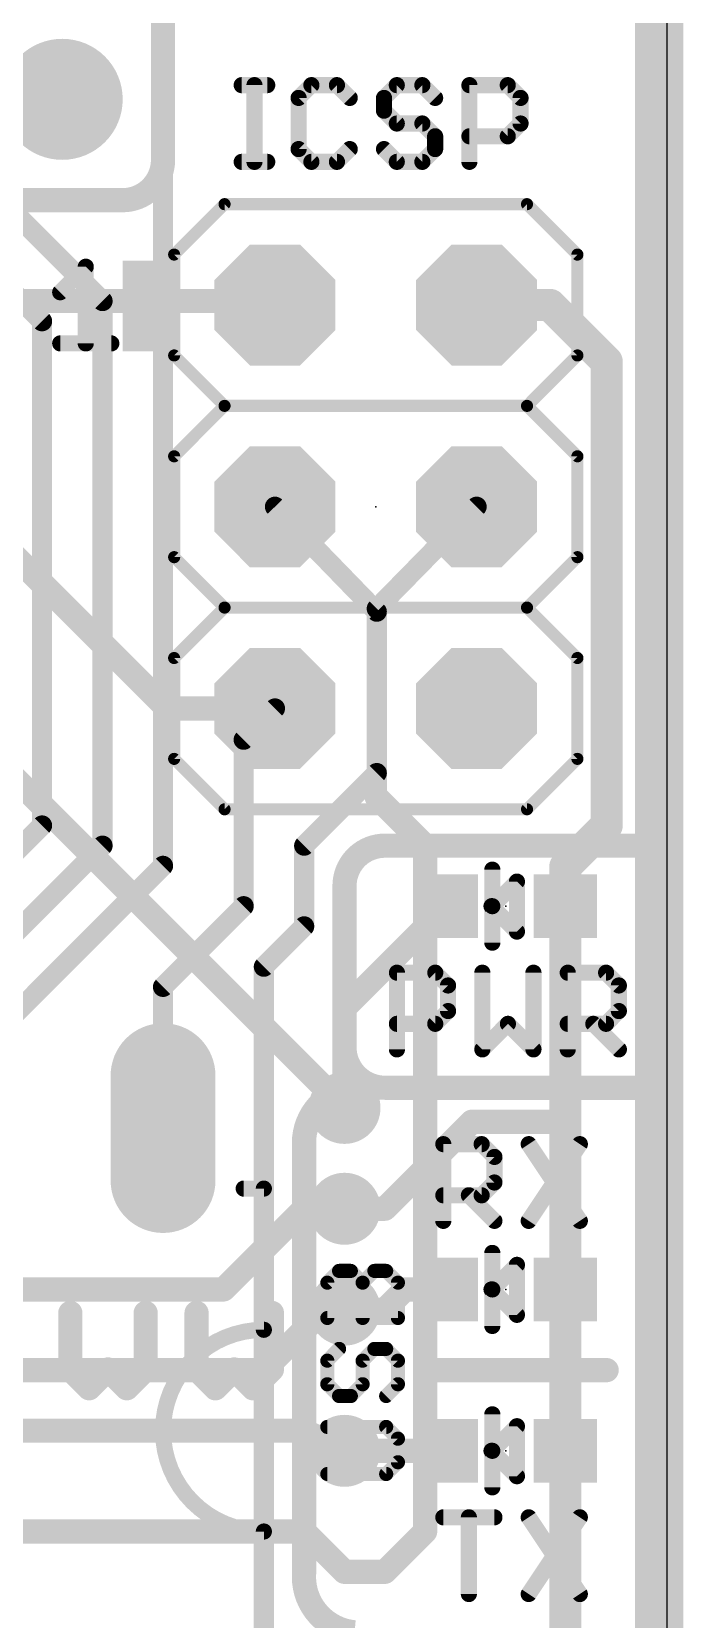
# Model space of a CAD drawing. Extents: x -0.08 to 2.71, y -0.01 to 2.11.
# Drawn here: x 2.385 to 2.708, y 0.547 to 1.334 of the extents above; entities that cross this region are included whole.
import ezdxf

# ---------------------------------------------------------------- set-up
doc = ezdxf.new("R2010")
doc.units = 0
for name, color, linetype in [('1', 14, 'CONTINUOUS'), ('16', 174, 'CONTINUOUS'), ('17', 94, 'CONTINUOUS'), ('18', 94, 'CONTINUOUS'), ('20', 178, 'CONTINUOUS'), ('21', 251, 'CONTINUOUS'), ('22', 2, 'CONTINUOUS'), ('23', 178, 'CONTINUOUS'), ('51', 54, 'CONTINUOUS')]:
    doc.layers.add(name, color=color, linetype=linetype)

# ---------------------------------------------------------------- blocks, each defined once
blk = doc.blocks.new('RECT')
blk.add_solid([(-0.5, -0.5), (0.5, -0.5), (-0.5, 0.5), (0.5, 0.5)])
blk = doc.blocks.new('LONGP100')
at = {"const_width": 1}
blk.add_lwpolyline([(-0.5, 0), (0.5, 0)], dxfattribs=at)
at = {"const_width": 0.5}
for points in [[(-0.5, 0.25, 1), (-0.5, -0.25)], [(0.5, -0.25, 1), (0.5, 0.25)]]:
    blk.add_lwpolyline(points, format="xyb", dxfattribs=at)
blk = doc.blocks.new('OCTAGONP')
at = {"const_width": 0.5}
blk.add_lwpolyline([(-0.25, -0.103553), (-0.25, 0.103553), (-0.103553, 0.25), (0.103553, 0.25), (0.25, 0.103553), (0.25, -0.103553), (0.103553, -0.25), (-0.103553, -0.25), (-0.25, -0.103553), (-0.25, 0.103553)], dxfattribs=at)
blk = doc.blocks.new('ROUNDV')
at = {"const_width": 0.5}
blk.add_lwpolyline([(0, -0.25, 1), (0, 0.25, 1), (0, -0.25)], format="xyb", dxfattribs=at)

msp = doc.modelspace()

# ---------------------------------------------------------------- linework, layer by layer
at = {"layer": '1'}
for points, const_width in [([(2.45, 1.84), (2.45, 0.92)], 0.01), ([(2.7, 1.5), (2.7, 0.2)], 0.016), ([(2.42, 1.2), (2.35, 1.27)], 0.01), ([(2.39, 1.19), (2.34, 1.24)], 0.01), ([(2.42, 0.93), (2.42, 1.2)], 0.01), ([(2.641969, 1.198031), (2.605512, 1.198031)], 0.016), ([(2.67, 1.17), (2.641969, 1.198031)], 0.016), ([(2.39, 0.94), (2.39, 1.19)], 0.01), ([(2.67, 0.94), (2.67, 1.17)], 0.016), ([(2.556, 1.046), (2.505512, 1.098031)], 0.01), ([(2.556, 0.966), (2.556, 1.046)], 0.01), ([(2.505512, 0.998031), (2.49, 0.98252)], 0.01), ([(2.49, 0.98252), (2.49, 0.9)], 0.01), ([(2.52, 0.93), (2.556, 0.966)], 0.01), ([(2.34, 0.89), (2.39, 0.94)], 0.01), ([(2.649528, 0.919528), (2.67, 0.94)], 0.016), ([(2.35, 0.86), (2.42, 0.93)], 0.01), ([(2.52, 0.89), (2.52, 0.93)], 0.01), ([(2.45, 0.92), (2.35, 0.82)], 0.01), ([(2.649528, 0.9), (2.649528, 0.919528)], 0.016), ([(2.54, 0.849528), (2.590472, 0.9)], 0.012), ([(2.649528, 0.793138), (2.649528, 0.9)], 0.016), ([(2.49, 0.9), (2.45, 0.86)], 0.01), ([(2.5, 0.87), (2.52, 0.89)], 0.01), ([(2.5, 0.43), (2.5, 0.87)], 0.01), ([(2.45, 0.86), (2.45, 0.79)], 0.01), ([(2.54, 0.8), (2.54, 0.849528)], 0.012), ([(2.56, 0.75), (2.603138, 0.793138)], 0.012), ([(2.603138, 0.793138), (2.649528, 0.793138)], 0.012), ([(2.649528, 0.793138), (2.649528, 0.71)], 0.016), ([(2.54, 0.75), (2.56, 0.75)], 0.012), ([(2.649528, 0.71), (2.649528, 0.63)], 0.016), ([(2.56, 0.7), (2.57, 0.71)], 0.012), ([(2.57, 0.71), (2.590472, 0.71)], 0.012), ([(2.54, 0.7), (2.56, 0.7)], 0.012), ([(2.649528, 0.63), (2.649528, 0.45)], 0.016), ([(2.54, 0.63), (2.590472, 0.63)], 0.012)]:
    msp.add_lwpolyline(points, dxfattribs=dict(at, const_width=const_width))
for points, const_width in [([(2.4225, 1.2, 1), (2.4175, 1.2)], 0.005), ([(2.418232, 1.198232, 1), (2.421768, 1.201768)], 0.005), ([(2.605512, 1.202031, 1), (2.605512, 1.194031)], 0.008), ([(2.644797, 1.20086, 1), (2.63914, 1.195203)], 0.008), ([(2.641969, 1.194031, 1), (2.641969, 1.202031)], 0.008), ([(2.3925, 1.19, 1), (2.3875, 1.19)], 0.005), ([(2.388232, 1.188232, 1), (2.391768, 1.191768)], 0.005), ([(2.674, 1.17, 1), (2.666, 1.17)], 0.008), ([(2.667172, 1.167172, 1), (2.672828, 1.172828)], 0.008), ([(2.507306, 1.099772, 1), (2.503718, 1.096291)], 0.005), ([(2.5585, 1.046, 1), (2.5535, 1.046)], 0.005), ([(2.554206, 1.044259, 1), (2.557794, 1.047741)], 0.005), ([(2.50728, 0.996264, 1), (2.503744, 0.999799)], 0.005), ([(2.4925, 0.98252, 1), (2.4875, 0.98252)], 0.005), ([(2.488232, 0.984287, 1), (2.491768, 0.980752)], 0.005), ([(2.5535, 0.966, 1), (2.5585, 0.966)], 0.005), ([(2.557768, 0.964232, 1), (2.554232, 0.967768)], 0.005), ([(2.391768, 0.938232, 1), (2.388232, 0.941768)], 0.005), ([(2.672828, 0.937172, 1), (2.667172, 0.942828)], 0.008), ([(2.3875, 0.94, 1), (2.3925, 0.94)], 0.005), ([(2.666, 0.94, 1), (2.674, 0.94)], 0.008), ([(2.4175, 0.93, 1), (2.4225, 0.93)], 0.005), ([(2.421768, 0.928232, 1), (2.418232, 0.931768)], 0.005), ([(2.5225, 0.93, 1), (2.5175, 0.93)], 0.005), ([(2.518232, 0.931768, 1), (2.521768, 0.928232)], 0.005), ([(2.4475, 0.92, 1), (2.4525, 0.92)], 0.005), ([(2.451768, 0.918232, 1), (2.448232, 0.921768)], 0.005), ([(2.646699, 0.922356, 1), (2.652356, 0.916699)], 0.008), ([(2.653528, 0.919528, 1), (2.645528, 0.919528)], 0.008), ([(2.592594, 0.897879, 1), (2.588351, 0.902121)], 0.006), ([(2.653528, 0.9, 1), (2.645528, 0.9)], 0.008), ([(2.4875, 0.9, 1), (2.4925, 0.9)], 0.005), ([(2.491768, 0.898232, 1), (2.488232, 0.901768)], 0.005), ([(2.645528, 0.9, 1), (2.653528, 0.9)], 0.008), ([(2.5175, 0.89, 1), (2.5225, 0.89)], 0.005), ([(2.521768, 0.888232, 1), (2.518232, 0.891768)], 0.005), ([(2.5025, 0.87, 1), (2.4975, 0.87)], 0.005), ([(2.498232, 0.871768, 1), (2.501768, 0.868232)], 0.005), ([(2.4525, 0.86, 1), (2.4475, 0.86)], 0.005), ([(2.448232, 0.861768, 1), (2.451768, 0.858232)], 0.005), ([(2.543, 0.849528, 1), (2.537, 0.849528)], 0.006), ([(2.537879, 0.851649, 1), (2.542121, 0.847406)], 0.006), ([(2.537, 0.8, 1), (2.543, 0.8)], 0.006), ([(2.603138, 0.796138, 1), (2.603138, 0.790138)], 0.006), ([(2.605259, 0.791016, 1), (2.601016, 0.795259)], 0.006), ([(2.653528, 0.793138, 1), (2.645528, 0.793138)], 0.008), ([(2.645528, 0.793138, 1), (2.653528, 0.793138)], 0.008), ([(2.649528, 0.790138, 1), (2.649528, 0.796138)], 0.006), ([(2.4475, 0.79, 1), (2.4525, 0.79)], 0.005), ([(2.54, 0.753, 1), (2.54, 0.747)], 0.006), ([(2.56, 0.747, 1), (2.56, 0.753)], 0.006), ([(2.557879, 0.752121, 1), (2.562121, 0.747879)], 0.006), ([(2.653528, 0.71, 1), (2.645528, 0.71)], 0.008), ([(2.57, 0.713, 1), (2.57, 0.707)], 0.006), ([(2.572121, 0.707879, 1), (2.567879, 0.712121)], 0.006), ([(2.590472, 0.707, 1), (2.590472, 0.713)], 0.006), ([(2.645528, 0.71, 1), (2.653528, 0.71)], 0.008), ([(2.54, 0.703, 1), (2.54, 0.697)], 0.006), ([(2.557879, 0.702121, 1), (2.562121, 0.697879)], 0.006), ([(2.56, 0.697, 1), (2.56, 0.703)], 0.006), ([(2.653528, 0.63, 1), (2.645528, 0.63)], 0.008), ([(2.54, 0.633, 1), (2.54, 0.627)], 0.006), ([(2.590472, 0.627, 1), (2.590472, 0.633)], 0.006), ([(2.645528, 0.63, 1), (2.653528, 0.63)], 0.008)]:
    msp.add_lwpolyline(points, format="xyb", dxfattribs=dict(at, const_width=const_width))
at = {"layer": '16'}
for points, const_width in [([(2.7, 1.5), (2.7, 0.2)], 0.016), ([(2.2, 1.2), (2.503543, 1.2)], 0.012), ([(2.503543, 1.2), (2.505512, 1.198031)], 0.012), ([(2.32, 1.13), (2.451969, 0.998031)], 0.012), ([(2.556, 1.04752), (2.605512, 1.098031)], 0.01), ([(2.556, 0.954), (2.556, 1.04752)], 0.01), ([(2.34, 1), (2.54, 0.8)], 0.012), ([(2.451969, 0.998031), (2.505512, 0.998031)], 0.012), ([(2.58, 0.93), (2.556, 0.954)], 0.012), ([(2.58, 0.59), (2.58, 0.93)], 0.012), ([(2.48, 0.71), (2.52, 0.75)], 0.012), ([(2.52, 0.75), (2.54, 0.75)], 0.012), ([(2.33, 0.71), (2.48, 0.71)], 0.012), ([(2.5, 0.67), (2.53, 0.7)], 0.012), ([(2.53, 0.7), (2.54, 0.7)], 0.012), ([(2.23, 0.67), (2.5, 0.67)], 0.012), ([(2.26, 0.64), (2.52, 0.64)], 0.012), ([(2.52, 0.64), (2.54, 0.63)], 0.012), ([(2.31, 0.59), (2.52, 0.59)], 0.012), ([(2.52, 0.59), (2.54, 0.57)], 0.012), ([(2.56, 0.57), (2.58, 0.59)], 0.012), ([(2.54, 0.57), (2.56, 0.57)], 0.012)]:
    msp.add_lwpolyline(points, dxfattribs=dict(at, const_width=const_width))
for points, const_width in [([(2.505665, 1.202121, 1), (2.501422, 1.197879)], 0.006), ([(2.503543, 1.197, 1), (2.503543, 1.203)], 0.006), ([(2.50339, 1.19591, 1), (2.507633, 1.200153)], 0.006), ([(2.607297, 1.096281, 1), (2.603726, 1.099782)], 0.005), ([(2.5585, 1.04752, 1), (2.5535, 1.04752)], 0.005), ([(2.554215, 1.04927, 1), (2.557785, 1.04577)], 0.005), ([(2.451969, 1.001031, 1), (2.451969, 0.995031)], 0.006), ([(2.449847, 0.99591, 1), (2.45409, 1.000153)], 0.006), ([(2.505512, 0.995031, 1), (2.505512, 1.001031)], 0.006), ([(2.558121, 0.956121, 1), (2.553879, 0.951879)], 0.006), ([(2.5535, 0.954, 1), (2.5585, 0.954)], 0.005), ([(2.583, 0.93, 1), (2.577, 0.93)], 0.006), ([(2.577879, 0.927879, 1), (2.582121, 0.932121)], 0.006), ([(2.537879, 0.797879, 1), (2.542121, 0.802121)], 0.006), ([(2.52, 0.753, 1), (2.52, 0.747)], 0.006), ([(2.522121, 0.747879, 1), (2.517879, 0.752121)], 0.006), ([(2.54, 0.747, 1), (2.54, 0.753)], 0.006), ([(2.477879, 0.712121, 1), (2.482121, 0.707879)], 0.006), ([(2.48, 0.707, 1), (2.48, 0.713)], 0.006), ([(2.53, 0.703, 1), (2.53, 0.697)], 0.006), ([(2.532121, 0.697879, 1), (2.527879, 0.702121)], 0.006), ([(2.54, 0.697, 1), (2.54, 0.703)], 0.006), ([(2.497879, 0.672121, 1), (2.502121, 0.667879)], 0.006), ([(2.5, 0.667, 1), (2.5, 0.673)], 0.006), ([(2.521342, 0.642683, 1), (2.518658, 0.637317)], 0.006), ([(2.52, 0.637, 1), (2.52, 0.643)], 0.006), ([(2.538658, 0.627317, 1), (2.541342, 0.632683)], 0.006), ([(2.522121, 0.592121, 1), (2.517879, 0.587879)], 0.006), ([(2.52, 0.587, 1), (2.52, 0.593)], 0.006), ([(2.577, 0.59, 1), (2.583, 0.59)], 0.006), ([(2.582121, 0.587879, 1), (2.577879, 0.592121)], 0.006), ([(2.54, 0.573, 1), (2.54, 0.567)], 0.006), ([(2.537879, 0.567879, 1), (2.542121, 0.572121)], 0.006), ([(2.557879, 0.572121, 1), (2.562121, 0.567879)], 0.006), ([(2.56, 0.567, 1), (2.56, 0.573)], 0.006)]:
    msp.add_lwpolyline(points, format="xyb", dxfattribs=dict(at, const_width=const_width))
at = {"layer": '20'}
msp.add_line((2.7, 0.2), (2.7, 1.5), dxfattribs=at)
at = {"layer": '21'}
for points, const_width in [([(2.69, 1.48), (2.69, 0.93)], 0.012), ([(2.489, 1.307032), (2.501677, 1.307032)], 0.008), ([(2.495339, 1.269), (2.495339, 1.307032)], 0.008), ([(2.523576, 1.307032), (2.517237, 1.300694)], 0.008), ([(2.536254, 1.307032), (2.523576, 1.307032)], 0.008), ([(2.542592, 1.300694), (2.536254, 1.307032)], 0.008), ([(2.565932, 1.307032), (2.559594, 1.300694)], 0.008), ([(2.57861, 1.307032), (2.565932, 1.307032)], 0.008), ([(2.584949, 1.300694), (2.57861, 1.307032)], 0.008), ([(2.60195, 1.269), (2.60195, 1.307032)], 0.008), ([(2.60195, 1.307032), (2.620966, 1.307032)], 0.008), ([(2.620966, 1.307032), (2.627305, 1.300694)], 0.008), ([(2.517237, 1.300694), (2.517237, 1.275339)], 0.008), ([(2.559594, 1.300694), (2.559594, 1.294355)], 0.008), ([(2.627305, 1.300694), (2.627305, 1.288016)], 0.008), ([(2.559594, 1.294355), (2.565932, 1.288016)], 0.008), ([(2.565932, 1.288016), (2.57861, 1.288016)], 0.008), ([(2.57861, 1.288016), (2.584949, 1.281677)], 0.008), ([(2.627305, 1.288016), (2.620966, 1.281677)], 0.008), ([(2.584949, 1.281677), (2.584949, 1.275339)], 0.008), ([(2.620966, 1.281677), (2.60195, 1.281677)], 0.008), ([(2.517237, 1.275339), (2.523576, 1.269)], 0.008), ([(2.536254, 1.269), (2.542592, 1.275339)], 0.008), ([(2.565932, 1.269), (2.559594, 1.275339)], 0.008), ([(2.584949, 1.275339), (2.57861, 1.269)], 0.008), ([(2.489, 1.269), (2.501677, 1.269)], 0.008), ([(2.523576, 1.269), (2.536254, 1.269)], 0.008), ([(2.57861, 1.269), (2.565932, 1.269)], 0.008), ([(2.480512, 1.248031), (2.455512, 1.223031)], 0.006), ([(2.480512, 1.248031), (2.630512, 1.248031)], 0.006), ([(2.630512, 1.248031), (2.655512, 1.223031)], 0.006), ([(2.399, 1.204355), (2.411677, 1.217032)], 0.008), ([(2.411677, 1.217032), (2.411677, 1.179)], 0.008), ([(2.455512, 1.223031), (2.455512, 1.173031)], 0.006), ([(2.655512, 1.223031), (2.655512, 1.173031)], 0.006), ([(2.399, 1.179), (2.424355, 1.179)], 0.008), ([(2.455512, 1.173031), (2.480512, 1.148031)], 0.006), ([(2.655512, 1.173031), (2.630512, 1.148031)], 0.006), ([(2.480512, 1.148031), (2.455512, 1.123031)], 0.006), ([(2.630512, 1.148031), (2.480512, 1.148031)], 0.006), ([(2.630512, 1.148031), (2.655512, 1.123031)], 0.006), ([(2.455512, 1.123031), (2.455512, 1.073031)], 0.006), ([(2.655512, 1.123031), (2.655512, 1.073031)], 0.006), ([(2.455512, 1.073031), (2.480512, 1.048031)], 0.006), ([(2.655512, 1.073031), (2.630512, 1.048031)], 0.006), ([(2.480512, 1.048031), (2.455512, 1.023031)], 0.006), ([(2.630512, 1.048031), (2.480512, 1.048031)], 0.006), ([(2.630512, 1.048031), (2.655512, 1.023031)], 0.006), ([(2.455512, 1.023031), (2.455512, 0.973031)], 0.006), ([(2.655512, 1.023031), (2.655512, 0.973031)], 0.006), ([(2.455512, 0.973031), (2.480512, 0.948031)], 0.006), ([(2.655512, 0.973031), (2.630512, 0.948031)], 0.006), ([(2.630512, 0.948031), (2.480512, 0.948031)], 0.006), ([(2.56, 0.93), (2.69, 0.93)], 0.012), ([(2.69, 0.93), (2.69, 0.81)], 0.012), ([(2.613307, 0.91811), (2.613307, 0.9)], 0.008), ([(2.54, 0.83), (2.54, 0.91)], 0.012), ([(2.613307, 0.9), (2.625512, 0.912205)], 0.008), ([(2.625512, 0.887402), (2.625512, 0.912205)], 0.008), ([(2.612913, 0.9), (2.625512, 0.887402)], 0.008), ([(2.613307, 0.88189), (2.613307, 0.9)], 0.008), ([(2.566, 0.829), (2.566, 0.867032)], 0.008), ([(2.566, 0.867032), (2.585016, 0.867032)], 0.008), ([(2.585016, 0.867032), (2.591355, 0.860694)], 0.008), ([(2.608356, 0.867032), (2.608356, 0.829)], 0.008), ([(2.633711, 0.829), (2.633711, 0.867032)], 0.008), ([(2.650712, 0.829), (2.650712, 0.867032)], 0.008), ([(2.650712, 0.867032), (2.669729, 0.867032)], 0.008), ([(2.669729, 0.867032), (2.676067, 0.860694)], 0.008), ([(2.591355, 0.860694), (2.591355, 0.848016)], 0.008), ([(2.676067, 0.860694), (2.676067, 0.848016)], 0.008), ([(2.591355, 0.848016), (2.585016, 0.841677)], 0.008), ([(2.676067, 0.848016), (2.669729, 0.841677)], 0.008), ([(2.585016, 0.841677), (2.566, 0.841677)], 0.008), ([(2.608356, 0.829), (2.621034, 0.841677)], 0.008), ([(2.621034, 0.841677), (2.633711, 0.829)], 0.008), ([(2.669729, 0.841677), (2.650712, 0.841677)], 0.008), ([(2.66339, 0.841677), (2.676067, 0.829)], 0.008), ([(2.69, 0.81), (2.56, 0.81)], 0.012), ([(2.69, 0.81), (2.69, 0.54)], 0.012), ([(2.52, 0.57), (2.52, 0.785)], 0.012), ([(2.589, 0.744), (2.589, 0.782032)], 0.008), ([(2.589, 0.782032), (2.608016, 0.782032)], 0.008), ([(2.608016, 0.782032), (2.614355, 0.775694)], 0.008), ([(2.614355, 0.775694), (2.614355, 0.763016)], 0.008), ([(2.631356, 0.782032), (2.656711, 0.744)], 0.008), ([(2.656711, 0.782032), (2.631356, 0.744)], 0.008), ([(2.5, 0.76), (2.49, 0.76)], 0.008), ([(2.5, 0.69), (2.5, 0.76)], 0.008), ([(2.614355, 0.763016), (2.608016, 0.756677)], 0.008), ([(2.608016, 0.756677), (2.589, 0.756677)], 0.008), ([(2.601677, 0.756677), (2.614355, 0.744)], 0.008), ([(2.613307, 0.72811), (2.613307, 0.71)], 0.008), ([(2.613307, 0.71), (2.625512, 0.722205)], 0.008), ([(2.625512, 0.697402), (2.625512, 0.722205)], 0.008), ([(2.53147, 0.713361), (2.537308, 0.719199)], 0.007), ([(2.53147, 0.695846), (2.53147, 0.713361)], 0.007), ([(2.537308, 0.719199), (2.543147, 0.719199)], 0.007), ([(2.543147, 0.719199), (2.548985, 0.713361)], 0.007), ([(2.548985, 0.713361), (2.554823, 0.719199)], 0.007), ([(2.548985, 0.695846), (2.548985, 0.713361)], 0.007), ([(2.554823, 0.719199), (2.560662, 0.719199)], 0.007), ([(2.560662, 0.719199), (2.5665, 0.713361)], 0.007), ([(2.5665, 0.713361), (2.5665, 0.695846)], 0.007), ([(2.612913, 0.71), (2.625512, 0.697402)], 0.008), ([(2.613307, 0.69189), (2.613307, 0.71)], 0.008), ([(2.5665, 0.695846), (2.53147, 0.695846)], 0.007), ([(2.537308, 0.680526), (2.53147, 0.674688)], 0.007), ([(2.53147, 0.674688), (2.53147, 0.663011)], 0.007), ([(2.548985, 0.674688), (2.554823, 0.680526)], 0.007), ([(2.548985, 0.663011), (2.548985, 0.674688)], 0.007), ([(2.554823, 0.680526), (2.560662, 0.680526)], 0.007), ([(2.560662, 0.680526), (2.5665, 0.674688)], 0.007), ([(2.5665, 0.674688), (2.5665, 0.663011)], 0.007), ([(2.58, 0.67), (2.67, 0.67)], 0.012), ([(2.53147, 0.663011), (2.537308, 0.657173)], 0.007), ([(2.543147, 0.657173), (2.548985, 0.663011)], 0.007), ([(2.5665, 0.663011), (2.560662, 0.657173)], 0.007), ([(2.537308, 0.657173), (2.543147, 0.657173)], 0.007), ([(2.560662, 0.641853), (2.53147, 0.641853)], 0.007), ([(2.5665, 0.636015), (2.560662, 0.641853)], 0.007), ([(2.613307, 0.64811), (2.613307, 0.63)], 0.008), ([(2.613307, 0.63), (2.625512, 0.642205)], 0.008), ([(2.625512, 0.617402), (2.625512, 0.642205)], 0.008), ([(2.5665, 0.624338), (2.5665, 0.636015)], 0.007), ([(2.612913, 0.63), (2.625512, 0.617402)], 0.008), ([(2.613307, 0.61189), (2.613307, 0.63)], 0.008), ([(2.53147, 0.6185), (2.560662, 0.6185)], 0.007), ([(2.560662, 0.6185), (2.5665, 0.624338)], 0.007), ([(2.589, 0.597032), (2.614355, 0.597032)], 0.008), ([(2.601677, 0.559), (2.601677, 0.597032)], 0.008), ([(2.631356, 0.597032), (2.656711, 0.559)], 0.008), ([(2.656711, 0.597032), (2.631356, 0.559)], 0.008), ([(2.5, 0.52), (2.5, 0.59)], 0.008)]:
    msp.add_lwpolyline(points, dxfattribs=dict(at, const_width=const_width))
for points, const_width in [([(2.489, 1.309032, 1), (2.489, 1.305032)], 0.004), ([(2.497339, 1.307032, 1), (2.493339, 1.307032)], 0.004), ([(2.501677, 1.305032, 1), (2.501677, 1.309032)], 0.004), ([(2.523576, 1.309032, 1), (2.523576, 1.305032)], 0.004), ([(2.52499, 1.305618, 1), (2.522162, 1.308447)], 0.004), ([(2.537668, 1.308447, 1), (2.534839, 1.305618)], 0.004), ([(2.536254, 1.305032, 1), (2.536254, 1.309032)], 0.004), ([(2.565932, 1.309032, 1), (2.565932, 1.305032)], 0.004), ([(2.567347, 1.305618, 1), (2.564518, 1.308447)], 0.004), ([(2.580024, 1.308447, 1), (2.577196, 1.305618)], 0.004), ([(2.57861, 1.305032, 1), (2.57861, 1.309032)], 0.004), ([(2.60395, 1.307032, 1), (2.59995, 1.307032)], 0.004), ([(2.60195, 1.309032, 1), (2.60195, 1.305032)], 0.004), ([(2.62238, 1.308447, 1), (2.619552, 1.305618)], 0.004), ([(2.620966, 1.305032, 1), (2.620966, 1.309032)], 0.004), ([(2.519237, 1.300694, 1), (2.515237, 1.300694)], 0.004), ([(2.515823, 1.302108, 1), (2.518652, 1.299279)], 0.004), ([(2.541178, 1.299279, 1), (2.544007, 1.302108)], 0.004), ([(2.558179, 1.302108, 1), (2.561008, 1.299279)], 0.004), ([(2.561594, 1.300694, 1), (2.557594, 1.300694)], 0.004), ([(2.583534, 1.299279, 1), (2.586363, 1.302108)], 0.004), ([(2.629305, 1.300694, 1), (2.625305, 1.300694)], 0.004), ([(2.625891, 1.299279, 1), (2.628719, 1.302108)], 0.004), ([(2.561008, 1.295769, 1), (2.558179, 1.292941)], 0.004), ([(2.557594, 1.294355, 1), (2.561594, 1.294355)], 0.004), ([(2.565932, 1.290016, 1), (2.565932, 1.286016)], 0.004), ([(2.564518, 1.286602, 1), (2.567347, 1.28943)], 0.004), ([(2.580024, 1.28943, 1), (2.577196, 1.286602)], 0.004), ([(2.57861, 1.286016, 1), (2.57861, 1.290016)], 0.004), ([(2.628719, 1.286602, 1), (2.625891, 1.28943)], 0.004), ([(2.586949, 1.281677, 1), (2.582949, 1.281677)], 0.004), ([(2.583534, 1.280263, 1), (2.586363, 1.283092)], 0.004), ([(2.60195, 1.283677, 1), (2.60195, 1.279677)], 0.004), ([(2.619552, 1.283092, 1), (2.62238, 1.280263)], 0.004), ([(2.620966, 1.279677, 1), (2.620966, 1.283677)], 0.004), ([(2.625305, 1.288016, 1), (2.629305, 1.288016)], 0.004), ([(2.518652, 1.276753, 1), (2.515823, 1.273924)], 0.004), ([(2.515237, 1.275339, 1), (2.519237, 1.275339)], 0.004), ([(2.544007, 1.273924, 1), (2.541178, 1.276753)], 0.004), ([(2.561008, 1.276753, 1), (2.558179, 1.273924)], 0.004), ([(2.582949, 1.275339, 1), (2.586949, 1.275339)], 0.004), ([(2.586363, 1.273924, 1), (2.583534, 1.276753)], 0.004), ([(2.489, 1.271, 1), (2.489, 1.267)], 0.004), ([(2.493339, 1.269, 1), (2.497339, 1.269)], 0.004), ([(2.501677, 1.267, 1), (2.501677, 1.271)], 0.004), ([(2.523576, 1.271, 1), (2.523576, 1.267)], 0.004), ([(2.522162, 1.267586, 1), (2.52499, 1.270414)], 0.004), ([(2.534839, 1.270414, 1), (2.537668, 1.267586)], 0.004), ([(2.536254, 1.267, 1), (2.536254, 1.271)], 0.004), ([(2.565932, 1.271, 1), (2.565932, 1.267)], 0.004), ([(2.564518, 1.267586, 1), (2.567347, 1.270414)], 0.004), ([(2.577196, 1.270414, 1), (2.580024, 1.267586)], 0.004), ([(2.57861, 1.267, 1), (2.57861, 1.271)], 0.004), ([(2.59995, 1.269, 1), (2.60395, 1.269)], 0.004), ([(2.480512, 1.249531, 1), (2.480512, 1.246531)], 0.003), ([(2.481572, 1.246971, 1), (2.479451, 1.249092)], 0.003), ([(2.631572, 1.249092, 1), (2.629451, 1.246971)], 0.003), ([(2.630512, 1.246531, 1), (2.630512, 1.249531)], 0.003), ([(2.413677, 1.217032, 1), (2.409677, 1.217032)], 0.004), ([(2.413092, 1.215618, 1), (2.410263, 1.218447)], 0.004), ([(2.457012, 1.223031, 1), (2.454012, 1.223031)], 0.003), ([(2.454451, 1.224092, 1), (2.456572, 1.221971)], 0.003), ([(2.657012, 1.223031, 1), (2.654012, 1.223031)], 0.003), ([(2.654451, 1.221971, 1), (2.656572, 1.224092)], 0.003), ([(2.397586, 1.205769, 1), (2.400414, 1.202941)], 0.004), ([(2.399, 1.181, 1), (2.399, 1.177)], 0.004), ([(2.409677, 1.179, 1), (2.413677, 1.179)], 0.004), ([(2.424355, 1.177, 1), (2.424355, 1.181)], 0.004), ([(2.456572, 1.174092, 1), (2.454451, 1.171971)], 0.003), ([(2.454012, 1.173031, 1), (2.457012, 1.173031)], 0.003), ([(2.654012, 1.173031, 1), (2.657012, 1.173031)], 0.003), ([(2.656572, 1.171971, 1), (2.654451, 1.174092)], 0.003), ([(2.480512, 1.149531, 1), (2.480512, 1.146531)], 0.003), ([(2.481572, 1.146971, 1), (2.479451, 1.149092)], 0.003), ([(2.479451, 1.146971, 1), (2.481572, 1.149092)], 0.003), ([(2.631572, 1.149092, 1), (2.629451, 1.146971)], 0.003), ([(2.629451, 1.149092, 1), (2.631572, 1.146971)], 0.003), ([(2.630512, 1.146531, 1), (2.630512, 1.149531)], 0.003), ([(2.457012, 1.123031, 1), (2.454012, 1.123031)], 0.003), ([(2.454451, 1.124092, 1), (2.456572, 1.121971)], 0.003), ([(2.657012, 1.123031, 1), (2.654012, 1.123031)], 0.003), ([(2.654451, 1.121971, 1), (2.656572, 1.124092)], 0.003), ([(2.456572, 1.074092, 1), (2.454451, 1.071971)], 0.003), ([(2.454012, 1.073031, 1), (2.457012, 1.073031)], 0.003), ([(2.654012, 1.073031, 1), (2.657012, 1.073031)], 0.003), ([(2.656572, 1.071971, 1), (2.654451, 1.074092)], 0.003), ([(2.480512, 1.049531, 1), (2.480512, 1.046531)], 0.003), ([(2.481572, 1.046971, 1), (2.479451, 1.049092)], 0.003), ([(2.479451, 1.046971, 1), (2.481572, 1.049092)], 0.003), ([(2.631572, 1.049092, 1), (2.629451, 1.046971)], 0.003), ([(2.629451, 1.049092, 1), (2.631572, 1.046971)], 0.003), ([(2.630512, 1.046531, 1), (2.630512, 1.049531)], 0.003), ([(2.457012, 1.023031, 1), (2.454012, 1.023031)], 0.003), ([(2.454451, 1.024092, 1), (2.456572, 1.021971)], 0.003), ([(2.657012, 1.023031, 1), (2.654012, 1.023031)], 0.003), ([(2.654451, 1.021971, 1), (2.656572, 1.024092)], 0.003), ([(2.456572, 0.974092, 1), (2.454451, 0.971971)], 0.003), ([(2.656572, 0.971971, 1), (2.654451, 0.974092)], 0.003), ([(2.454012, 0.973031, 1), (2.457012, 0.973031)], 0.003), ([(2.654012, 0.973031, 1), (2.657012, 0.973031)], 0.003), ([(2.480512, 0.949531, 1), (2.480512, 0.946531)], 0.003), ([(2.479451, 0.946971, 1), (2.481572, 0.949092)], 0.003), ([(2.629451, 0.949092, 1), (2.631572, 0.946971)], 0.003), ([(2.630512, 0.946531, 1), (2.630512, 0.949531)], 0.003), ([(2.56, 0.93, 0.414214), (2.54, 0.91)], 0.012), ([(2.56, 0.933, 1), (2.56, 0.927)], 0.006), ([(2.56, 0.927, 1), (2.56, 0.933)], 0.006), ([(2.693, 0.93, 1), (2.687, 0.93)], 0.006), ([(2.687, 0.93, 1), (2.693, 0.93)], 0.006), ([(2.69, 0.927, 1), (2.69, 0.933)], 0.006), ([(2.615307, 0.91811, 1), (2.611307, 0.91811)], 0.004), ([(2.543, 0.91, 1), (2.537, 0.91)], 0.006), ([(2.537, 0.91, 1), (2.543, 0.91)], 0.006), ([(2.627512, 0.912205, 1), (2.623512, 0.912205)], 0.004), ([(2.626926, 0.910791, 1), (2.624098, 0.913619)], 0.004), ([(2.614328, 0.901414, 1), (2.611499, 0.898586)], 0.004), ([(2.615307, 0.9, 1), (2.611307, 0.9)], 0.004), ([(2.611893, 0.901414, 1), (2.614721, 0.898586)], 0.004), ([(2.611307, 0.9, 1), (2.615307, 0.9)], 0.004), ([(2.623512, 0.887402, 1), (2.627512, 0.887402)], 0.004), ([(2.624098, 0.885987, 1), (2.626926, 0.888816)], 0.004), ([(2.611307, 0.88189, 1), (2.615307, 0.88189)], 0.004), ([(2.568, 0.867032, 1), (2.564, 0.867032)], 0.004), ([(2.566, 0.869032, 1), (2.566, 0.865032)], 0.004), ([(2.58643, 0.868447, 1), (2.583602, 0.865618)], 0.004), ([(2.585016, 0.865032, 1), (2.585016, 0.869032)], 0.004), ([(2.610356, 0.867032, 1), (2.606356, 0.867032)], 0.004), ([(2.635711, 0.867032, 1), (2.631711, 0.867032)], 0.004), ([(2.652712, 0.867032, 1), (2.648712, 0.867032)], 0.004), ([(2.650712, 0.869032, 1), (2.650712, 0.865032)], 0.004), ([(2.671143, 0.868447, 1), (2.668314, 0.865618)], 0.004), ([(2.669729, 0.865032, 1), (2.669729, 0.869032)], 0.004), ([(2.593355, 0.860694, 1), (2.589355, 0.860694)], 0.004), ([(2.589941, 0.859279, 1), (2.592769, 0.862108)], 0.004), ([(2.678067, 0.860694, 1), (2.674067, 0.860694)], 0.004), ([(2.674653, 0.859279, 1), (2.677482, 0.862108)], 0.004), ([(2.589355, 0.848016, 1), (2.593355, 0.848016)], 0.004), ([(2.592769, 0.846602, 1), (2.589941, 0.84943)], 0.004), ([(2.674067, 0.848016, 1), (2.678067, 0.848016)], 0.004), ([(2.677482, 0.846602, 1), (2.674653, 0.84943)], 0.004), ([(2.566, 0.843677, 1), (2.566, 0.839677)], 0.004), ([(2.583602, 0.843092, 1), (2.58643, 0.840263)], 0.004), ([(2.585016, 0.839677, 1), (2.585016, 0.843677)], 0.004), ([(2.622448, 0.843092, 1), (2.619619, 0.840263)], 0.004), ([(2.622448, 0.840263, 1), (2.619619, 0.843092)], 0.004), ([(2.650712, 0.843677, 1), (2.650712, 0.839677)], 0.004), ([(2.664804, 0.843092, 1), (2.661976, 0.840263)], 0.004), ([(2.668314, 0.843092, 1), (2.671143, 0.840263)], 0.004), ([(2.669729, 0.839677, 1), (2.669729, 0.843677)], 0.004), ([(2.54, 0.83, 0.414214), (2.56, 0.81)], 0.012), ([(2.543, 0.83, 1), (2.537, 0.83)], 0.006), ([(2.537, 0.83, 1), (2.543, 0.83)], 0.006), ([(2.564, 0.829, 1), (2.568, 0.829)], 0.004), ([(2.606942, 0.830414, 1), (2.60977, 0.827586)], 0.004), ([(2.606356, 0.829, 1), (2.610356, 0.829)], 0.004), ([(2.631711, 0.829, 1), (2.635711, 0.829)], 0.004), ([(2.632297, 0.827586, 1), (2.635125, 0.830414)], 0.004), ([(2.648712, 0.829, 1), (2.652712, 0.829)], 0.004), ([(2.674653, 0.827586, 1), (2.677482, 0.830414)], 0.004), ([(2.55, 0.81, 0.414214), (2.52, 0.785)], 0.012), ([(2.549728, 0.807012, 1), (2.550272, 0.812988)], 0.006), ([(2.56, 0.813, 1), (2.56, 0.807)], 0.006), ([(2.56, 0.807, 1), (2.56, 0.813)], 0.006), ([(2.693, 0.81, 1), (2.687, 0.81)], 0.006), ([(2.687, 0.81, 1), (2.693, 0.81)], 0.006), ([(2.69, 0.807, 1), (2.69, 0.813)], 0.006), ([(2.523, 0.785, 1), (2.517, 0.785)], 0.006), ([(2.517012, 0.785272, 1), (2.522988, 0.784728)], 0.006), ([(2.591, 0.782032, 1), (2.587, 0.782032)], 0.004), ([(2.589, 0.784032, 1), (2.589, 0.780032)], 0.004), ([(2.60943, 0.783447, 1), (2.606602, 0.780618)], 0.004), ([(2.608016, 0.780032, 1), (2.608016, 0.784032)], 0.004), ([(2.616355, 0.775694, 1), (2.612355, 0.775694)], 0.004), ([(2.63302, 0.783142, 1), (2.629692, 0.780923)], 0.004), ([(2.658375, 0.780923, 1), (2.655047, 0.783142)], 0.004), ([(2.612941, 0.774279, 1), (2.615769, 0.777108)], 0.004), ([(2.49, 0.762, 1), (2.49, 0.758)], 0.004), ([(2.502, 0.76, 1), (2.498, 0.76)], 0.004), ([(2.5, 0.758, 1), (2.5, 0.762)], 0.004), ([(2.612355, 0.763016, 1), (2.616355, 0.763016)], 0.004), ([(2.615769, 0.761602, 1), (2.612941, 0.76443)], 0.004), ([(2.589, 0.758677, 1), (2.589, 0.754677)], 0.004), ([(2.603092, 0.758092, 1), (2.600263, 0.755263)], 0.004), ([(2.606602, 0.758092, 1), (2.60943, 0.755263)], 0.004), ([(2.608016, 0.754677, 1), (2.608016, 0.758677)], 0.004), ([(2.587, 0.744, 1), (2.591, 0.744)], 0.004), ([(2.612941, 0.742586, 1), (2.615769, 0.745414)], 0.004), ([(2.629692, 0.745109, 1), (2.63302, 0.742891)], 0.004), ([(2.655047, 0.742891, 1), (2.658375, 0.745109)], 0.004), ([(2.615307, 0.72811, 1), (2.611307, 0.72811)], 0.004), ([(2.627512, 0.722205, 1), (2.623512, 0.722205)], 0.004), ([(2.626926, 0.720791, 1), (2.624098, 0.723619)], 0.004), ([(2.53322, 0.713361, 1), (2.52972, 0.713361)], 0.0035), ([(2.530233, 0.714598, 1), (2.532708, 0.712123)], 0.0035), ([(2.537308, 0.720949, 1), (2.537308, 0.717449)], 0.0035), ([(2.538546, 0.717962, 1), (2.536071, 0.720437)], 0.0035), ([(2.544384, 0.720437, 1), (2.541909, 0.717962)], 0.0035), ([(2.543147, 0.717449, 1), (2.543147, 0.720949)], 0.0035), ([(2.550735, 0.713361, 1), (2.547235, 0.713361)], 0.0035), ([(2.547748, 0.714598, 1), (2.550223, 0.712123)], 0.0035), ([(2.547748, 0.712123, 1), (2.550223, 0.714598)], 0.0035), ([(2.554823, 0.720949, 1), (2.554823, 0.717449)], 0.0035), ([(2.556061, 0.717962, 1), (2.553586, 0.720437)], 0.0035), ([(2.561899, 0.720437, 1), (2.559424, 0.717962)], 0.0035), ([(2.560662, 0.717449, 1), (2.560662, 0.720949)], 0.0035), ([(2.56825, 0.713361, 1), (2.56475, 0.713361)], 0.0035), ([(2.565263, 0.712123, 1), (2.567737, 0.714598)], 0.0035), ([(2.614328, 0.711414, 1), (2.611499, 0.708586)], 0.004), ([(2.615307, 0.71, 1), (2.611307, 0.71)], 0.004), ([(2.611893, 0.711414, 1), (2.614721, 0.708586)], 0.004), ([(2.611307, 0.71, 1), (2.615307, 0.71)], 0.004), ([(2.624098, 0.695987, 1), (2.626926, 0.698816)], 0.004), ([(2.5, 0.69, 1), (2.5, 0.59)], 0.008), ([(2.5, 0.688, 1), (2.5, 0.692)], 0.004), ([(2.53147, 0.697596, 1), (2.53147, 0.694096)], 0.0035), ([(2.52972, 0.695846, 1), (2.53322, 0.695846)], 0.0035), ([(2.547235, 0.695846, 1), (2.550735, 0.695846)], 0.0035), ([(2.56475, 0.695846, 1), (2.56825, 0.695846)], 0.0035), ([(2.5665, 0.694096, 1), (2.5665, 0.697596)], 0.0035), ([(2.611307, 0.69189, 1), (2.615307, 0.69189)], 0.004), ([(2.623512, 0.697402, 1), (2.627512, 0.697402)], 0.004), ([(2.498, 0.69, 1), (2.502, 0.69)], 0.004), ([(2.53322, 0.674688, 1), (2.52972, 0.674688)], 0.0035), ([(2.530233, 0.675925, 1), (2.532708, 0.67345)], 0.0035), ([(2.538546, 0.679289, 1), (2.536071, 0.681764)], 0.0035), ([(2.550735, 0.674688, 1), (2.547235, 0.674688)], 0.0035), ([(2.547748, 0.675925, 1), (2.550223, 0.67345)], 0.0035), ([(2.554823, 0.682276, 1), (2.554823, 0.678776)], 0.0035), ([(2.556061, 0.679289, 1), (2.553586, 0.681764)], 0.0035), ([(2.561899, 0.681764, 1), (2.559424, 0.679289)], 0.0035), ([(2.560662, 0.678776, 1), (2.560662, 0.682276)], 0.0035), ([(2.56825, 0.674688, 1), (2.56475, 0.674688)], 0.0035), ([(2.565263, 0.67345, 1), (2.567737, 0.675925)], 0.0035), ([(2.58, 0.673, 1), (2.58, 0.667)], 0.006), ([(2.67, 0.667, 1), (2.67, 0.673)], 0.006), ([(2.532708, 0.664249, 1), (2.530233, 0.661774)], 0.0035), ([(2.52972, 0.663011, 1), (2.53322, 0.663011)], 0.0035), ([(2.547235, 0.663011, 1), (2.550735, 0.663011)], 0.0035), ([(2.550223, 0.661774, 1), (2.547748, 0.664249)], 0.0035), ([(2.56475, 0.663011, 1), (2.56825, 0.663011)], 0.0035), ([(2.567737, 0.661774, 1), (2.565263, 0.664249)], 0.0035), ([(2.537308, 0.658923, 1), (2.537308, 0.655423)], 0.0035), ([(2.536071, 0.655936, 1), (2.538546, 0.65841)], 0.0035), ([(2.541909, 0.65841, 1), (2.544384, 0.655936)], 0.0035), ([(2.543147, 0.655423, 1), (2.543147, 0.658923)], 0.0035), ([(2.559424, 0.65841, 1), (2.561899, 0.655936)], 0.0035), ([(2.53147, 0.643603, 1), (2.53147, 0.640103)], 0.0035), ([(2.561899, 0.643091, 1), (2.559424, 0.640616)], 0.0035), ([(2.560662, 0.640103, 1), (2.560662, 0.643603)], 0.0035), ([(2.615307, 0.64811, 1), (2.611307, 0.64811)], 0.004), ([(2.627512, 0.642205, 1), (2.623512, 0.642205)], 0.004), ([(2.626926, 0.640791, 1), (2.624098, 0.643619)], 0.004), ([(2.56825, 0.636015, 1), (2.56475, 0.636015)], 0.0035), ([(2.565263, 0.634777, 1), (2.567737, 0.637252)], 0.0035), ([(2.614328, 0.631414, 1), (2.611499, 0.628586)], 0.004), ([(2.615307, 0.63, 1), (2.611307, 0.63)], 0.004), ([(2.611893, 0.631414, 1), (2.614721, 0.628586)], 0.004), ([(2.611307, 0.63, 1), (2.615307, 0.63)], 0.004), ([(2.53147, 0.62025, 1), (2.53147, 0.61675)], 0.0035), ([(2.560662, 0.61675, 1), (2.560662, 0.62025)], 0.0035), ([(2.56475, 0.624338, 1), (2.56825, 0.624338)], 0.0035), ([(2.567737, 0.623101, 1), (2.565263, 0.625576)], 0.0035), ([(2.559424, 0.619737, 1), (2.561899, 0.617263)], 0.0035), ([(2.611307, 0.61189, 1), (2.615307, 0.61189)], 0.004), ([(2.623512, 0.617402, 1), (2.627512, 0.617402)], 0.004), ([(2.624098, 0.615987, 1), (2.626926, 0.618816)], 0.004), ([(2.589, 0.599032, 1), (2.589, 0.595032)], 0.004), ([(2.603677, 0.597032, 1), (2.599677, 0.597032)], 0.004), ([(2.614355, 0.595032, 1), (2.614355, 0.599032)], 0.004), ([(2.63302, 0.598142, 1), (2.629692, 0.595923)], 0.004), ([(2.658375, 0.595923, 1), (2.655047, 0.598142)], 0.004), ([(2.502, 0.59, 1), (2.498, 0.59)], 0.004), ([(2.5, 0.588, 1), (2.5, 0.592)], 0.004), ([(2.52, 0.57, 0.414214), (2.545, 0.54)], 0.012), ([(2.522988, 0.569728, 1), (2.517012, 0.570272)], 0.006), ([(2.517, 0.57, 1), (2.523, 0.57)], 0.006), ([(2.599677, 0.559, 1), (2.603677, 0.559)], 0.004), ([(2.629692, 0.560109, 1), (2.63302, 0.557891)], 0.004), ([(2.655047, 0.557891, 1), (2.658375, 0.560109)], 0.004)]:
    msp.add_lwpolyline(points, format="xyb", dxfattribs=dict(at, const_width=const_width))
at = {"layer": '22', "const_width": 0.012}
for points in [[(2.45, 1.43), (2.45, 1.27)], [(2.43, 1.25), (0.91, 1.25)], [(2.404021, 0.670341), (2.404021, 0.698365)], [(2.441387, 0.698365), (2.441387, 0.670341)], [(2.466635, 0.670341), (2.466635, 0.698365)], [(2.504, 0.698365), (2.504, 0.670341)], [(2.413363, 0.661), (2.404021, 0.670341)], [(2.422704, 0.670341), (2.413363, 0.661)], [(2.432045, 0.661), (2.422704, 0.670341)], [(2.441387, 0.670341), (2.432045, 0.661)], [(2.475976, 0.661), (2.466635, 0.670341)], [(2.485317, 0.670341), (2.475976, 0.661)], [(2.494659, 0.661), (2.485317, 0.670341)], [(2.504, 0.670341), (2.494659, 0.661)]]:
    msp.add_lwpolyline(points, dxfattribs=at)
at = {"layer": '22'}
for points, const_width in [([(2.43, 1.25, 0.414214), (2.45, 1.27)], 0.012), ([(2.453, 1.27, 1), (2.447, 1.27)], 0.006), ([(2.447, 1.27, 1), (2.453, 1.27)], 0.006), ([(2.43, 1.253, 1), (2.43, 1.247)], 0.006), ([(2.43, 1.247, 1), (2.43, 1.253)], 0.006), ([(2.407021, 0.698365, 1), (2.401021, 0.698365)], 0.006), ([(2.444387, 0.698365, 1), (2.438387, 0.698365)], 0.006), ([(2.469635, 0.698365, 1), (2.463635, 0.698365)], 0.006), ([(2.507, 0.698365, 1), (2.501, 0.698365)], 0.006), ([(2.406143, 0.672463, 1), (2.4019, 0.66822)], 0.006), ([(2.401021, 0.670341, 1), (2.407021, 0.670341)], 0.006), ([(2.424825, 0.672463, 1), (2.420583, 0.66822)], 0.006), ([(2.424825, 0.66822, 1), (2.420583, 0.672463)], 0.006), ([(2.438387, 0.670341, 1), (2.444387, 0.670341)], 0.006), ([(2.443508, 0.66822, 1), (2.439265, 0.672463)], 0.006), ([(2.468756, 0.672463, 1), (2.464514, 0.66822)], 0.006), ([(2.463635, 0.670341, 1), (2.469635, 0.670341)], 0.006), ([(2.487439, 0.672463, 1), (2.483196, 0.66822)], 0.006), ([(2.487439, 0.66822, 1), (2.483196, 0.672463)], 0.006), ([(2.501, 0.670341, 1), (2.507, 0.670341)], 0.006), ([(2.506121, 0.66822, 1), (2.501879, 0.672463)], 0.006), ([(2.411241, 0.663121, 1), (2.415484, 0.658879)], 0.006), ([(2.411241, 0.658879, 1), (2.415484, 0.663121)], 0.006), ([(2.429924, 0.663121, 1), (2.434167, 0.658879)], 0.006), ([(2.429924, 0.658879, 1), (2.434167, 0.663121)], 0.006), ([(2.473855, 0.663121, 1), (2.478097, 0.658879)], 0.006), ([(2.473855, 0.658879, 1), (2.478097, 0.663121)], 0.006), ([(2.492537, 0.663121, 1), (2.49678, 0.658879)], 0.006), ([(2.492537, 0.658879, 1), (2.49678, 0.663121)], 0.006)]:
    msp.add_lwpolyline(points, format="xyb", dxfattribs=dict(at, const_width=const_width))
at = {"layer": '23'}
for p in [(2.555512, 1.098031), (2.62, 0.9), (2.62, 0.71), (2.62, 0.63)]:
    msp.add_point(p, dxfattribs=at)

# ---------------------------------------------------------------- block references
at = {"layer": '1', "xscale": 0.031496, "yscale": 0.031496, "rotation": 90}
for p in [(2.590472, 0.9), (2.649528, 0.9), (2.590472, 0.71), (2.649528, 0.71), (2.590472, 0.63), (2.649528, 0.63)]:
    msp.add_blockref('RECT', p, dxfattribs=at)
at = {"layer": '17', "rotation": 270}
for name, p, xscale, yscale in [('OCTAGONP', (2.505512, 1.198031), 0.06, 0.06), ('OCTAGONP', (2.505512, 1.198031), 0.06, 0.06), ('OCTAGONP', (2.605512, 1.198031), 0.06, 0.06), ('OCTAGONP', (2.605512, 1.198031), 0.06, 0.06), ('OCTAGONP', (2.505512, 1.098031), 0.06, 0.06), ('OCTAGONP', (2.505512, 1.098031), 0.06, 0.06), ('OCTAGONP', (2.605512, 1.098031), 0.06, 0.06), ('OCTAGONP', (2.605512, 1.098031), 0.06, 0.06), ('OCTAGONP', (2.505512, 0.998031), 0.06, 0.06), ('OCTAGONP', (2.505512, 0.998031), 0.06, 0.06), ('OCTAGONP', (2.605512, 0.998031), 0.06, 0.06), ('OCTAGONP', (2.605512, 0.998031), 0.06, 0.06), ('LONGP100', (2.45, 0.79), 0.052, 0.052), ('LONGP100', (2.45, 0.79), 0.052, 0.052)]:
    msp.add_blockref(name, p, dxfattribs=dict(at, xscale=xscale, yscale=yscale))
at = {"layer": '18'}
for p, xscale, yscale in [((2.4, 1.3), 0.06, 0.06), ((2.4, 1.3), 0.06, 0.06), ((2.54, 0.8), 0.035685, 0.035685), ((2.54, 0.8), 0.035685, 0.035685), ((2.54, 0.75), 0.035685, 0.035685), ((2.54, 0.75), 0.035685, 0.035685), ((2.54, 0.7), 0.035685, 0.035685), ((2.54, 0.7), 0.035685, 0.035685), ((2.54, 0.63), 0.035685, 0.035685), ((2.54, 0.63), 0.035685, 0.035685)]:
    msp.add_blockref('ROUNDV', p, dxfattribs=dict(at, xscale=xscale, yscale=yscale))
at = {"layer": '21', "xscale": 0.025, "yscale": 0.045}
msp.add_blockref('RECT', (2.4425, 1.1975), dxfattribs=at)
at = {"layer": '51', "xscale": 0.02, "yscale": 0.02, "rotation": 270}
for p in [(2.505512, 1.198031), (2.605512, 1.198031), (2.505512, 1.098031), (2.605512, 1.098031), (2.505512, 0.998031), (2.605512, 0.998031)]:
    msp.add_blockref('RECT', p, dxfattribs=at)

doc.saveas('drawing.dxf')
